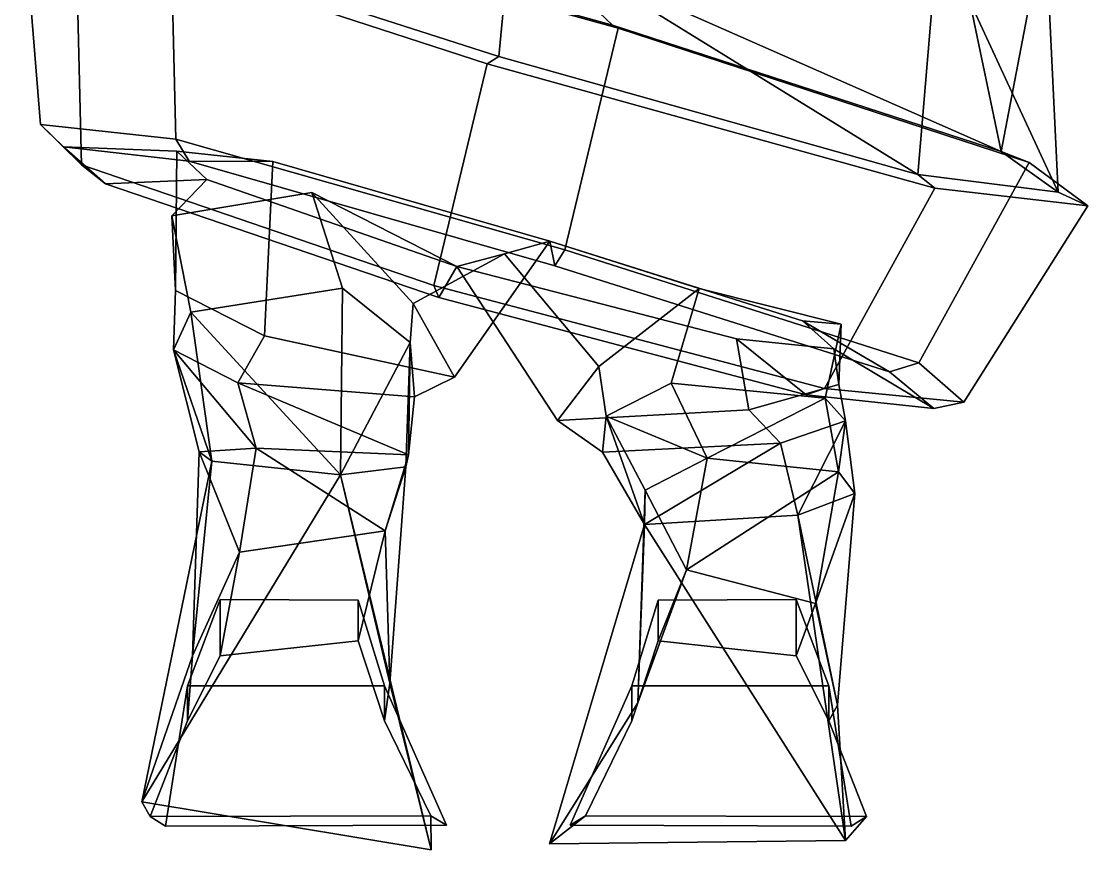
# Model space of a CAD drawing. Extents: x -125 to 165, y -159 to 361.
# Drawn here: x -118.4 to 136.7, y -158.7 to 39.6 of the extents above; entities that cross this region are included whole.
import ezdxf

# ---------------------------------------------------------------- set-up
doc = ezdxf.new("R2010")
doc.units = 0

msp = doc.modelspace()

# ---------------------------------------------------------------- linework, layer by layer
for points in [[(-82.759827, 67.609421, 93.560501), (-118.373085, 72.133209, 14.706132), (-113.798424, 14.887909, 10.231002), (-81.422424, 11.33844, 89.597496)], [(-113.798424, 14.887909, 10.231002), (-118.373085, 72.133209, 14.706132), (-105.30838, 61.455414, -79.362839), (-103.970978, 5.184418, -83.325836)], [(11.632723, -15.097153, 109.22805), (24.359797, 37.93811, 111.033043), (-82.759827, 67.609421, 93.560501), (-81.422424, 11.33844, 89.597496)], [(24.359797, 37.93811, 111.033043), (23.041651, 38.646973, 98.858757), (-77.731705, 66.687851, 84.340851), (-82.759827, 67.609421, 93.560501)], [(-77.731705, 66.687851, 84.340851), (23.041651, 38.646973, 98.858757), (1.945964, 58.768417, 111.709473)], [(116.007721, 8.377808, 53.691605), (103.412834, 68.743744, 79.861412), (1.945964, 58.768417, 111.709473)], [(116.007721, 8.377808, 53.691605), (126.501366, 63.41127, -6.223229), (103.412834, 68.743744, 79.861412)], [(-103.970978, 5.184418, -83.325836), (-105.30838, 61.455414, -79.362839), (-6.968222, 29.3862, -129.332962), (-19.709774, -23.651245, -131.135391)], [(-105.30838, 61.455414, -79.362839), (-97.68618, 61.241821, -68.68866), (-4.173962, 31.112976, -113.966423), (-6.968222, 29.3862, -129.332962)], [(-97.68618, 61.241821, -68.68866), (-1.139208, 62.976593, -106.541969), (-4.173962, 31.112976, -113.966423)], [(96.053246, 2.931778, -99.337898), (-4.173962, 31.112976, -113.966423), (-1.139208, 62.976593, -106.541969)], [(96.053246, 2.931778, -99.337898), (-1.139208, 62.976593, -106.541969), (100.924133, 60.74498, -74.172363)], [(129.658417, -1.301788, -24.450413), (100.924133, 60.74498, -74.172363), (126.501366, 63.41127, -6.223229)], [(116.007721, 8.377808, 53.691605), (129.658417, -1.301788, -24.450413), (126.501366, 63.41127, -6.223229)], [(116.007721, 8.377808, 53.691605), (1.945964, 58.768417, 111.709473), (23.041651, 38.646973, 98.858757)], [(129.658417, -1.301788, -24.450413), (96.053246, 2.931778, -99.337898), (100.924133, 60.74498, -74.172363)], [(24.359797, 37.93811, 111.033043), (122.665222, 5.782333, 61.062611), (116.007721, 8.377808, 53.691605), (23.041651, 38.646973, 98.858757)], [(11.632723, -15.097153, 109.22805), (96.320084, -42.156998, 61.478939), (122.665222, 5.782333, 61.062611), (24.359797, 37.93811, 111.033043)], [(100.116661, -0.371674, -111.860725), (-6.968222, 29.3862, -129.332962), (-4.173962, 31.112976, -113.966423), (96.053246, 2.931778, -99.337898)], [(73.77153, -48.311005, -111.444397), (-19.709774, -23.651245, -131.135391), (-6.968222, 29.3862, -129.332962), (100.116661, -0.371674, -111.860725)], [(-81.422424, 11.33844, 89.597496), (-113.798424, 14.887909, 10.231002), (-108.27269, 9.53804, 9.109283), (-78.253563, 6.074265, 80.342812)], [(-113.798424, 14.887909, 10.231002), (-103.970978, 5.184418, -83.325836), (-98.208038, 0.628235, -72.686691), (-108.27269, 9.53804, 9.109283)], [(11.632723, -15.097153, 109.22805), (-81.422424, 11.33844, 89.597496), (-78.253563, 6.074265, 80.342812), (9.207778, -19.000473, 96.896797)], [(-78.253563, 6.074265, 80.342812), (-108.27269, 9.53804, 9.109283), (-81.162247, 8.468506, 5.296528), (-58.244183, 5.996262, 62.027912)], [(-108.27269, 9.53804, 9.109283), (-98.208038, 0.628235, -72.686691), (-74.011848, 1.692917, -58.89323), (-81.162247, 8.468506, 5.296528)], [(-81.162247, 8.468506, 5.296528), (-74.011848, 1.692917, -58.89323), (-82.395676, -7.027344, -35.065914), (-81.517708, -24.891273, 2.249312)], [(-58.244183, 5.996262, 62.027912), (-81.162247, 8.468506, 5.296528), (-81.517708, -24.891273, 2.249312), (-60.245785, -35.74585, 33.757656)], [(136.689896, -4.633469, -25.644394), (129.658417, -1.301788, -24.450413), (116.007721, 8.377808, 53.691605), (122.665222, 5.782333, 61.062611)], [(-103.970978, 5.184418, -83.325836), (-19.709774, -23.651245, -131.135391), (-18.528946, -26.570457, -115.814209), (-98.208038, 0.628235, -72.686691)], [(9.207778, -19.000473, 96.896797), (-78.253563, 6.074265, 80.342812), (-58.244183, 5.996262, 62.027912), (8.077796, -13.075226, 76.18203)], [(8.077796, -13.075226, 76.18203), (-58.244183, 5.996262, 62.027912), (-60.245785, -35.74585, 33.757656), (-14.782088, -45.59536, 39.442032)], [(122.665222, 5.782333, 61.062611), (96.320084, -42.156998, 61.478939), (107.107498, -51.59848, -24.715935), (136.689896, -4.633469, -25.644394)], [(100.116661, -0.371674, -111.860725), (96.053246, 2.931778, -99.337898), (129.658417, -1.301788, -24.450413), (136.689896, -4.633469, -25.644394)], [(-98.208038, 0.628235, -72.686691), (-18.528946, -26.570457, -115.814209), (-14.192544, -19.15332, -94.607674), (-74.011848, 1.692917, -58.89323)], [(-74.011848, 1.692917, -58.89323), (-14.192544, -19.15332, -94.607674), (-48.858841, -1.413025, -66.440384), (-82.395676, -7.027344, -35.065914)], [(-77.791901, -30.06945, -23.373804), (-82.395676, -7.027344, -35.065914), (-48.858841, -1.413025, -66.440384), (-41.528042, -24.316559, -45.85751)], [(-25.360619, -37.348824, -26.871098), (-41.528042, -24.316559, -45.85751), (-48.858841, -1.413025, -66.440384), (-24.613905, -27.941864, -16.255173)], [(-14.192544, -19.15332, -94.607674), (-2.838645, -16.054581, -7.535397), (-24.613905, -27.941864, -16.255173), (-48.858841, -1.413025, -66.440384)], [(107.107498, -51.59848, -24.715935), (73.77153, -48.311005, -111.444397), (100.116661, -0.371674, -111.860725), (136.689896, -4.633469, -25.644394)], [(-81.936241, -39.088943, -5.251062), (-81.517708, -24.891273, 2.249312), (-82.395676, -7.027344, -35.065914), (-77.791901, -30.06945, -23.373804)], [(-2.838645, -16.054581, -7.535397), (8.077796, -13.075226, 76.18203), (-14.782088, -45.59536, 39.442032), (-24.613905, -27.941864, -16.255173)], [(19.751364, -43.018509, -5.421979), (43.795864, -24.352379, 50.37067), (8.077796, -13.075226, 76.18203), (-2.838645, -16.054581, -7.535397)], [(8.077796, -13.075226, 76.18203), (43.795864, -24.352379, 50.37067), (77.699921, -32.89769, 17.059032), (68.499084, -32.149841, 41.977345)], [(9.207778, -19.000473, 96.896797), (8.077796, -13.075226, 76.18203), (68.499084, -32.149841, 41.977345), (89.32753, -44.362869, 53.831772)], [(11.632723, -15.097153, 109.22805), (9.207778, -19.000473, 96.896797), (89.32753, -44.362869, 53.831772), (96.320084, -42.156998, 61.478939)], [(19.751364, -43.018509, -5.421979), (-2.838645, -16.054581, -7.535397), (-14.192544, -19.15332, -94.607674), (9.913218, -55.964661, -69.347809)], [(69.373055, -49.808899, -99.197731), (52.731419, -36.453201, -78.943802), (-14.192544, -19.15332, -94.607674), (-18.528946, -26.570457, -115.814209)], [(52.731419, -36.453201, -78.943802), (55.676205, -53.445679, -60.757977), (9.913218, -55.964661, -69.347809), (-14.192544, -19.15332, -94.607674)], [(-66.617081, -46.95079, 4.394099), (-60.245785, -35.74585, 33.757656), (-81.517708, -24.891273, 2.249312), (-81.936241, -39.088943, -5.251062)], [(-42.062046, -68.943977, -41.596584), (-77.791901, -30.06945, -23.373804), (-41.528042, -24.316559, -45.85751)], [(-42.062046, -68.943977, -41.596584), (-41.528042, -24.316559, -45.85751), (-25.360619, -37.348824, -26.871098)], [(73.77153, -48.311005, -111.444397), (69.373055, -49.808899, -99.197731), (-18.528946, -26.570457, -115.814209), (-19.709774, -23.651245, -131.135391)], [(37.070427, -47.034248, 18.615324), (43.795864, -24.352379, 50.37067), (19.751364, -43.018509, -5.421979), (21.538298, -54.976074, -3.669377)], [(37.070427, -47.034248, 18.615324), (73.937141, -50.666687, -4.146908), (77.699921, -32.89769, 17.059032), (43.795864, -24.352379, 50.37067)], [(-24.33602, -50.287849, -3.13766), (-25.360619, -37.348824, -26.871098), (-24.613905, -27.941864, -16.255173), (-14.782088, -45.59536, 39.442032)], [(-72.817291, -65.674736, -22.040646), (-81.936241, -39.088943, -5.251062), (-77.791901, -30.06945, -23.373804)], [(-72.817291, -65.674736, -22.040646), (-77.791901, -30.06945, -23.373804), (-42.062046, -68.943977, -41.596584)], [(68.499084, -32.149841, 41.977345), (77.699921, -32.89769, 17.059032), (77.135239, -47.359253, -23.229002), (75.994637, -38.831238, -19.565418)], [(89.32753, -44.362869, 53.831772), (68.499084, -32.149841, 41.977345), (75.994637, -38.831238, -19.565418), (99.931488, -53.125488, -23.82826)], [(73.937141, -50.666687, -4.146908), (78.796059, -56.046318, -23.638697), (77.135239, -47.359253, -23.229002), (77.699921, -32.89769, 17.059032)], [(-24.33602, -50.287849, -3.13766), (-14.782088, -45.59536, 39.442032), (-60.245785, -35.74585, 33.757656), (-66.617081, -46.95079, 4.394099)], [(-26.364874, -67.038406, -24.701088), (-42.062046, -68.943977, -41.596584), (-25.360619, -37.348824, -26.871098)], [(-25.790556, -64.163704, -2.990176), (-26.364874, -67.038406, -24.701088), (-25.360619, -37.348824, -26.871098)], [(-25.790556, -64.163704, -2.990176), (-25.360619, -37.348824, -26.871098), (-24.33602, -50.287849, -3.13766)], [(75.994637, -38.831238, -19.565418), (77.135239, -47.359253, -23.229002), (55.676205, -53.445679, -60.757977), (52.731419, -36.453201, -78.943802)], [(99.931488, -53.125488, -23.82826), (75.994637, -38.831238, -19.565418), (52.731419, -36.453201, -78.943802), (69.373055, -49.808899, -99.197731)], [(-62.240818, -62.567558, 3.05352), (-66.617081, -46.95079, 4.394099), (-81.936241, -39.088943, -5.251062)], [(-62.240818, -62.567558, 3.05352), (-81.936241, -39.088943, -5.251062), (-75.839363, -63.45668, -5.855473)], [(-75.839363, -63.45668, -5.855473), (-81.936241, -39.088943, -5.251062), (-72.817291, -65.674736, -22.040646)], [(21.538298, -54.976074, -3.669377), (19.751364, -43.018509, -5.421979), (9.913218, -55.964661, -69.347809), (20.617491, -63.545784, -32.243809)], [(96.320084, -42.156998, 61.478939), (89.32753, -44.362869, 53.831772), (99.931488, -53.125488, -23.82826), (107.107498, -51.59848, -24.715935)], [(-25.790556, -64.163704, -2.990176), (-24.33602, -50.287849, -3.13766), (-66.617081, -46.95079, 4.394099)], [(-25.790556, -64.163704, -2.990176), (-66.617081, -46.95079, 4.394099), (-62.240818, -62.567558, 3.05352)], [(45.668579, -64.978004, 33.426846), (37.070427, -47.034248, 18.615324), (21.538298, -54.976074, -3.669377)], [(45.668579, -64.978004, 33.426846), (73.937141, -50.666687, -4.146908), (37.070427, -47.034248, 18.615324)], [(78.796059, -56.046318, -23.638697), (63.242729, -61.399185, -37.205345), (55.676205, -53.445679, -60.757977), (77.135239, -47.359253, -23.229002)], [(107.107498, -51.59848, -24.715935), (99.931488, -53.125488, -23.82826), (69.373055, -49.808899, -99.197731), (73.77153, -48.311005, -111.444397)], [(45.668579, -64.978004, 33.426846), (77.104996, -68.302498, 13.395744), (73.937141, -50.666687, -4.146908)], [(77.104996, -68.302498, 13.395744), (78.796059, -56.046318, -23.638697), (73.937141, -50.666687, -4.146908)], [(63.242729, -61.399185, -37.205345), (20.617491, -63.545784, -32.243809), (9.913218, -55.964661, -69.347809), (55.676205, -53.445679, -60.757977)], [(30.65131, -80.852348, -13.041083), (21.538298, -54.976074, -3.669377), (20.617491, -63.545784, -32.243809)], [(45.668579, -64.978004, 33.426846), (21.538298, -54.976074, -3.669377), (30.826988, -72.627563, 13.299823)], [(30.826988, -72.627563, 13.299823), (21.538298, -54.976074, -3.669377), (30.65131, -80.852348, -13.041083)], [(67.343773, -78.620819, -16.808411), (63.242729, -61.399185, -37.205345), (78.796059, -56.046318, -23.638697)], [(80.981239, -73.432175, -4.219799), (67.343773, -78.620819, -16.808411), (78.796059, -56.046318, -23.638697)], [(77.104996, -68.302498, 13.395744), (80.981239, -73.432175, -4.219799), (78.796059, -56.046318, -23.638697)], [(-77.43335, -112.333778, 0.261134), (-66.160332, -87.503815, 3.760766), (-75.839363, -63.45668, -5.855473)], [(-77.43335, -112.333778, 0.261134), (-75.839363, -63.45668, -5.855473), (-72.817291, -65.674736, -22.040646)], [(-66.160332, -87.503815, 3.760766), (-62.240818, -62.567558, 3.05352), (-75.839363, -63.45668, -5.855473)], [(-66.160332, -87.503815, 3.760766), (-31.370756, -82.401192, -0.092129), (-62.240818, -62.567558, 3.05352)], [(-31.370756, -82.401192, -0.092129), (-25.790556, -64.163704, -2.990176), (-62.240818, -62.567558, 3.05352)], [(30.65131, -80.852348, -13.041083), (20.617491, -63.545784, -32.243809), (63.242729, -61.399185, -37.205345)], [(67.343773, -78.620819, -16.808411), (30.65131, -80.852348, -13.041083), (63.242729, -61.399185, -37.205345)], [(-89.566711, -147.257889, -9.103868), (-77.43335, -112.333778, 0.261134), (-72.817291, -65.674736, -22.040646)], [(-89.566711, -147.257889, -9.103868), (-72.817291, -65.674736, -22.040646), (-42.062046, -68.943977, -41.596584)], [(-31.370756, -82.401192, -0.092129), (-26.364874, -67.038406, -24.701088), (-25.790556, -64.163704, -2.990176)], [(40.718781, -91.708771, 21.145638), (45.668579, -64.978004, 33.426846), (30.826988, -72.627563, 13.299823)], [(40.718781, -91.708771, 21.145638), (77.104996, -68.302498, 13.395744), (45.668579, -64.978004, 33.426846)], [(-30.215437, -118.82695, -13.751668), (-42.062046, -68.943977, -41.596584), (-26.364874, -67.038406, -24.701088)], [(-30.215437, -118.82695, -13.751668), (-26.364874, -67.038406, -24.701088), (-31.370756, -82.401192, -0.092129)], [(71.625465, -99.772743, 3.584298), (77.104996, -68.302498, 13.395744), (40.718781, -91.708771, 21.145638)], [(71.625465, -99.772743, 3.584298), (80.981239, -73.432175, -4.219799), (77.104996, -68.302498, 13.395744)], [(-20.367392, -158.695206, -30.858824), (-89.566711, -147.257889, -9.103868), (-42.062046, -68.943977, -41.596584)], [(-20.367392, -158.695206, -30.858824), (-42.062046, -68.943977, -41.596584), (-30.215437, -118.82695, -13.751668)], [(29.064859, -123.569733, 0.799257), (40.718781, -91.708771, 21.145638), (30.826988, -72.627563, 13.299823)], [(29.064859, -123.569733, 0.799257), (30.826988, -72.627563, 13.299823), (30.65131, -80.852348, -13.041083)], [(76.852173, -124.071625, -12.312391), (67.343773, -78.620819, -16.808411), (80.981239, -73.432175, -4.219799)], [(76.852173, -124.071625, -12.312391), (80.981239, -73.432175, -4.219799), (71.625465, -99.772743, 3.584298)], [(78.792152, -156.524841, -36.159115), (30.65131, -80.852348, -13.041083), (67.343773, -78.620819, -16.808411)], [(78.792152, -156.524841, -36.159115), (67.343773, -78.620819, -16.808411), (76.852173, -124.071625, -12.312391)], [(7.942008, -157.298187, -18.447975), (29.064859, -123.569733, 0.799257), (30.65131, -80.852348, -13.041083)], [(7.942008, -157.298187, -18.447975), (30.65131, -80.852348, -13.041083), (78.792152, -156.524841, -36.159115)], [(-31.370756, -82.401192, -0.092129), (-66.160332, -87.503815, 3.760766), (-70.777412, -112.334427, 35.947453), (-37.787899, -108.736435, 35.947453)], [(-30.215437, -118.82695, -13.751668), (-31.370756, -82.401192, -0.092129), (-37.787899, -108.736435, 35.947453), (-31.473774, -127.827744, 43.725594)], [(-77.43335, -112.333778, 0.261134), (-78.613716, -127.827744, 43.725594), (-70.777412, -112.334427, 35.947453), (-66.160332, -87.503815, 3.760766)], [(29.064859, -123.569733, 0.799257), (27.673773, -127.827744, 43.725594), (33.987896, -108.736435, 35.947453), (40.718781, -91.708771, 21.145638)], [(40.718781, -91.708771, 21.145638), (33.987896, -108.736435, 35.947453), (66.977409, -112.334427, 35.947453), (71.625465, -99.772743, 3.584298)], [(-31.473774, -119.444244, 102.617195), (-37.787899, -98.998032, 87.801697), (-70.777412, -98.812729, 87.801697), (-78.613716, -119.444244, 102.617195)], [(-78.613716, -119.444244, 102.617195), (-70.777412, -98.812729, 87.801697), (-70.777412, -112.334427, 35.947453), (-78.613716, -127.827744, 43.725594)], [(-37.787899, -98.998032, 87.801697), (-37.787899, -108.736435, 35.947453), (-70.777412, -112.334427, 35.947453), (-70.777412, -98.812729, 87.801697)], [(-31.473774, -119.444244, 102.617195), (-31.473774, -127.827744, 43.725594), (-37.787899, -108.736435, 35.947453), (-37.787899, -98.998032, 87.801697)], [(27.673773, -119.444244, 102.617195), (74.813721, -119.444244, 102.617195), (66.977409, -98.812729, 87.801697), (33.987896, -98.998032, 87.801697)], [(27.673773, -119.444244, 102.617195), (33.987896, -98.998032, 87.801697), (33.987896, -108.736435, 35.947453), (27.673773, -127.827744, 43.725594)], [(33.987896, -98.998032, 87.801697), (66.977409, -98.812729, 87.801697), (66.977409, -112.334427, 35.947453), (33.987896, -108.736435, 35.947453)], [(74.813721, -119.444244, 102.617195), (74.813721, -127.827744, 43.725594), (66.977409, -112.334427, 35.947453), (66.977409, -98.812729, 87.801697)], [(76.852173, -124.071625, -12.312391), (71.625465, -99.772743, 3.584298), (66.977409, -112.334427, 35.947453), (74.813721, -127.827744, 43.725594)], [(-89.566711, -147.257889, -9.103868), (-87.594154, -150.723206, 36.317848), (-78.613716, -127.827744, 43.725594), (-77.43335, -112.333778, 0.261134)], [(-83.890282, -153.02951, 102.617195), (-78.613716, -119.444244, 102.617195), (-78.613716, -127.827744, 43.725594), (-87.594154, -150.723206, 36.317848)], [(-16.70689, -152.844193, 102.617195), (-31.473774, -119.444244, 102.617195), (-78.613716, -119.444244, 102.617195), (-83.890282, -153.02951, 102.617195)], [(-20.367392, -158.695206, -30.858824), (-30.215437, -118.82695, -13.751668), (-31.473774, -127.827744, 43.725594), (-20.410763, -150.61731, 32.613968)], [(-16.70689, -152.844193, 102.617195), (-20.410763, -150.61731, 32.613968), (-31.473774, -127.827744, 43.725594), (-31.473774, -119.444244, 102.617195)], [(12.906889, -152.844193, 102.617195), (80.090286, -153.02951, 102.617195), (74.813721, -119.444244, 102.617195), (27.673773, -119.444244, 102.617195)], [(12.906889, -152.844193, 102.617195), (27.673773, -119.444244, 102.617195), (27.673773, -127.827744, 43.725594), (16.610764, -150.61731, 32.613968)], [(80.090286, -153.02951, 102.617195), (83.794151, -150.723206, 36.317848), (74.813721, -127.827744, 43.725594), (74.813721, -119.444244, 102.617195)], [(7.942008, -157.298187, -18.447975), (16.610764, -150.61731, 32.613968), (27.673773, -127.827744, 43.725594), (29.064859, -123.569733, 0.799257)], [(78.792152, -156.524841, -36.159115), (76.852173, -124.071625, -12.312391), (74.813721, -127.827744, 43.725594), (83.794151, -150.723206, 36.317848)], [(-89.566711, -147.257889, -9.103868), (-20.367392, -158.695206, -30.858824), (-20.410763, -150.61731, 32.613968), (-87.594154, -150.723206, 36.317848)], [(-83.890282, -153.02951, 102.617195), (-87.594154, -150.723206, 36.317848), (-20.410763, -150.61731, 32.613968), (-16.70689, -152.844193, 102.617195)], [(78.792152, -156.524841, -36.159115), (83.794151, -150.723206, 36.317848), (16.610764, -150.61731, 32.613968), (7.942008, -157.298187, -18.447975)], [(80.090286, -153.02951, 102.617195), (12.906889, -152.844193, 102.617195), (16.610764, -150.61731, 32.613968), (83.794151, -150.723206, 36.317848)]]:
    msp.add_3dface(points)

doc.saveas('drawing.dxf')
